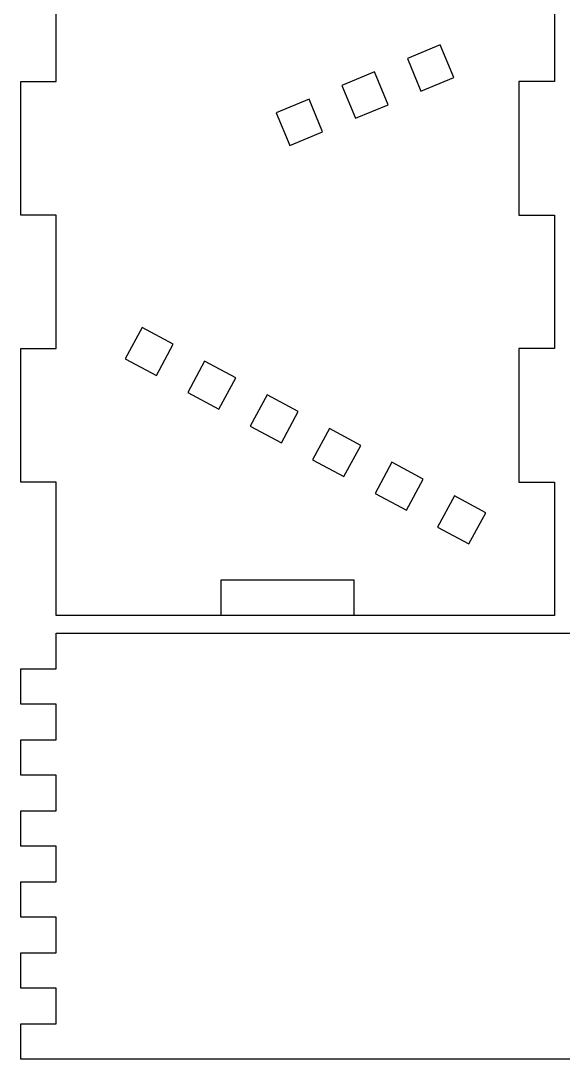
# Model space of a CAD drawing. Header units: millimetres. Extents: x 251 to 11783, y 1010 to 6809.
# Drawn here: x 2380 to 3692, y 1543 to 4053 of the extents above; entities that cross this region are included whole.
import ezdxf

# ---------------------------------------------------------------- set-up
doc = ezdxf.new("R2010")
doc.units = ezdxf.units.MM

msp = doc.modelspace()

# ---------------------------------------------------------------- linework, layer by layer
at = {"color": 7, "linetype": 'Continuous'}
for p, q in [((2466.2, 3905.8), (2466.2, 4228.3)), ((3670.7, 4228.3), (3670.7, 3905.8)), ((3394.5, 3994.9), (3315.2, 3962.1)), ((3427.3, 3915.6), (3394.5, 3994.9)), ((3315.2, 3962.1), (3348, 3882.8)), ((3235.9, 3929.2), (3156.7, 3896.4)), ((3268.8, 3849.9), (3235.9, 3929.2)), ((3348, 3882.8), (3427.3, 3915.6)), ((2380.4, 3583.2), (2380.4, 3905.8)), ((2380.4, 3905.8), (2466.2, 3905.8)), ((3156.7, 3896.4), (3189.5, 3817.1)), ((3670.7, 3905.8), (3584.9, 3905.8)), ((3584.9, 3905.8), (3584.9, 3583.2)), ((3077.4, 3863.5), (2998.1, 3830.7)), ((3110.2, 3784.3), (3077.4, 3863.5)), ((3189.5, 3817.1), (3268.8, 3849.9)), ((2998.1, 3830.7), (3030.9, 3751.4)), ((3030.9, 3751.4), (3110.2, 3784.3)), ((2466.2, 3583.2), (2380.4, 3583.2)), ((2466.2, 3260.6), (2466.2, 3583.2)), ((3584.9, 3583.2), (3670.7, 3583.2)), ((3670.7, 3583.2), (3670.7, 3260.6)), ((2673.6, 3311.8), (2632.9, 3236.2)), ((2749.2, 3271.1), (2673.6, 3311.8)), ((2708.5, 3195.5), (2749.2, 3271.1)), ((2380.4, 2938), (2380.4, 3260.6)), ((2380.4, 3260.6), (2466.2, 3260.6)), ((3670.7, 3260.6), (3584.9, 3260.6)), ((3584.9, 3260.6), (3584.9, 2938)), ((2632.9, 3236.2), (2708.5, 3195.5)), ((2824.7, 3230.3), (2784, 3154.8)), ((2900.2, 3189.6), (2824.7, 3230.3)), ((2859.5, 3114.1), (2900.2, 3189.6)), ((2784, 3154.8), (2859.5, 3114.1)), ((2975.8, 3148.9), (2935, 3073.4)), ((3051.3, 3108.2), (2975.8, 3148.9)), ((3010.6, 3032.7), (3051.3, 3108.2)), ((2935, 3073.4), (3010.6, 3032.7)), ((3126.8, 3067.5), (3086.1, 2992)), ((3202.4, 3026.8), (3126.8, 3067.5)), ((3161.6, 2951.2), (3202.4, 3026.8)), ((3086.1, 2992), (3161.6, 2951.2)), ((3277.9, 2986.1), (3237.2, 2910.5)), ((3353.4, 2945.3), (3277.9, 2986.1)), ((2466.2, 2938), (2380.4, 2938)), ((2466.2, 2615.4), (2466.2, 2938)), ((3312.7, 2869.8), (3353.4, 2945.3)), ((3584.9, 2938), (3670.7, 2938)), ((3670.7, 2938), (3670.7, 2615.4)), ((3237.2, 2910.5), (3312.7, 2869.8)), ((3429, 2904.6), (3388.2, 2829.1)), ((3504.5, 2863.9), (3429, 2904.6)), ((3463.8, 2788.4), (3504.5, 2863.9)), ((3388.2, 2829.1), (3463.8, 2788.4)), ((3186.9, 2701.2), (2864.3, 2701.2)), ((2864.3, 2701.2), (2864.3, 2615.4)), ((3186.9, 2615.4), (3186.9, 2701.2)), ((3670.7, 2615.4), (2466.2, 2615.4)), ((2466.2, 2487), (2466.2, 2572.9)), ((2466.2, 2572.9), (4381, 2572.9)), ((2380.4, 2401.2), (2380.4, 2487)), ((2380.4, 2487), (2466.2, 2487)), ((2466.2, 2401.2), (2380.4, 2401.2)), ((2466.2, 2315.4), (2466.2, 2401.2)), ((2380.4, 2229.6), (2380.4, 2315.4)), ((2380.4, 2315.4), (2466.2, 2315.4)), ((2466.2, 2229.6), (2380.4, 2229.6)), ((2466.2, 2143.8), (2466.2, 2229.6)), ((2380.4, 2058), (2380.4, 2143.8)), ((2380.4, 2143.8), (2466.2, 2143.8)), ((2466.2, 2058), (2380.4, 2058)), ((2466.2, 1972.2), (2466.2, 2058)), ((2380.4, 1886.4), (2380.4, 1972.2)), ((2380.4, 1972.2), (2466.2, 1972.2)), ((2466.2, 1886.4), (2380.4, 1886.4)), ((2466.2, 1800.6), (2466.2, 1886.4)), ((2380.4, 1714.8), (2380.4, 1800.6)), ((2380.4, 1800.6), (2466.2, 1800.6)), ((2466.2, 1714.8), (2380.4, 1714.8)), ((2466.2, 1629), (2466.2, 1714.8)), ((2380.4, 1543.2), (2380.4, 1629)), ((2380.4, 1629), (2466.2, 1629)), ((4466.8, 1543.2), (2380.4, 1543.2))]:
    msp.add_line(p, q, dxfattribs=at)

doc.saveas('drawing.dxf')
